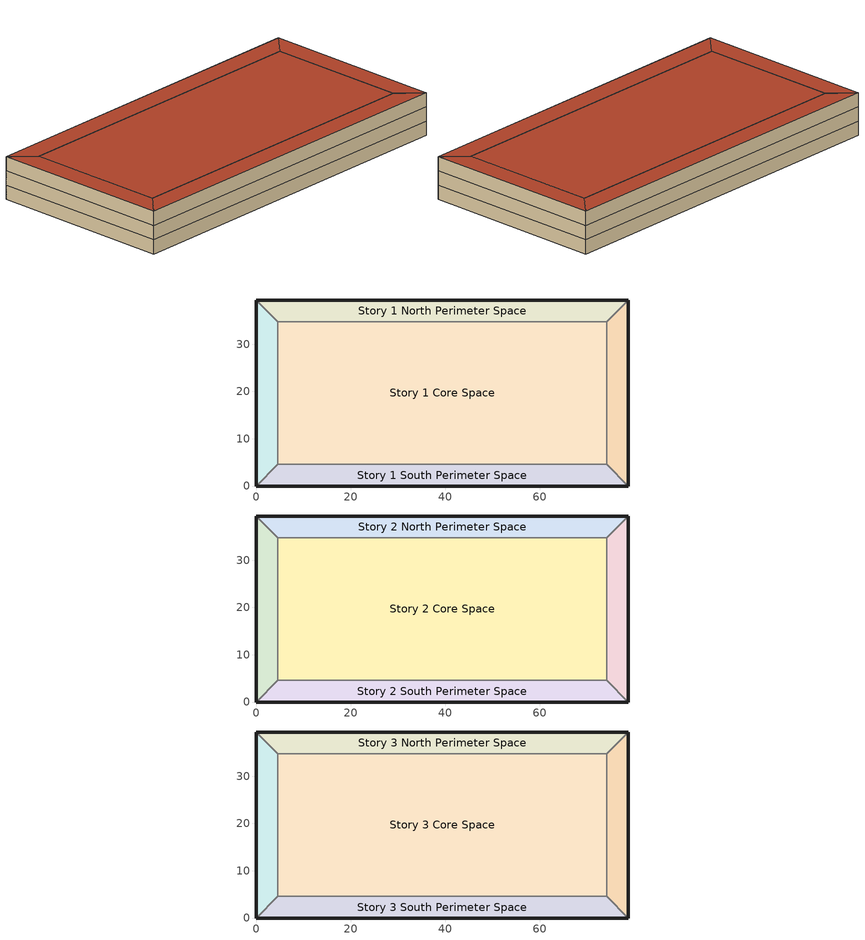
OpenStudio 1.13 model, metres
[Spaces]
Story 1 West Perimeter Space
 floor ground: 0,0 0,39.35 4.57,34.78 4.57,4.57 z0
 wall outside: 0,39.35 0,0 z0:3.05
 wall to Story 1 North Perimeter Space: 4.57,34.78 0,39.35 z0:3.05
 wall to Story 1 Core Space: 4.57,4.57 4.57,34.78 z0:3.05
 wall to Story 1 South Perimeter Space: 0,0 4.57,4.57 z0:3.05
Story 1 North Perimeter Space
 floor ground: 0,39.35 78.7,39.35 74.13,34.78 4.57,34.78 z0
 wall outside: 78.7,39.35 0,39.35 z0:3.05
 wall to Story 1 East Perimeter Space: 74.13,34.78 78.7,39.35 z0:3.05
 wall to Story 1 Core Space: 4.57,34.78 74.13,34.78 z0:3.05
Story 1 East Perimeter Space
 floor ground: 78.7,39.35 78.7,0 74.13,4.57 74.13,34.78 z0
 wall outside: 78.7,0 78.7,39.35 z0:3.05
 wall to Story 1 South Perimeter Space: 74.13,4.57 78.7,0 z0:3.05
 wall to Story 1 Core Space: 74.13,34.78 74.13,4.57 z0:3.05
Story 1 South Perimeter Space
 floor ground: 78.7,0 0,0 4.57,4.57 74.13,4.57 z0
 wall outside: 0,0 78.7,0 z0:3.05
 wall to Story 1 Core Space: 74.13,4.57 4.57,4.57 z0:3.05
Story 1 Core Space
 floor ground: 4.57,4.57 4.57,34.78 74.13,34.78 74.13,4.57 z0
Story 2 West Perimeter Space
 floor to Story 1 West Perimeter Space: 0,0 0,39.35 4.57,34.78 4.57,4.57 z3.05
 wall outside: 0,39.35 0,0 z3.05:6.1
 wall to Story 2 North Perimeter Space: 4.57,34.78 0,39.35 z3.05:6.1
 wall to Story 2 Core Space: 4.57,4.57 4.57,34.78 z3.05:6.1
 wall to Story 2 South Perimeter Space: 0,0 4.57,4.57 z3.05:6.1
Story 2 North Perimeter Space
 floor to Story 1 North Perimeter Space: 0,39.35 78.7,39.35 74.13,34.78 4.57,34.78 z3.05
 wall outside: 78.7,39.35 0,39.35 z3.05:6.1
 wall to Story 2 East Perimeter Space: 74.13,34.78 78.7,39.35 z3.05:6.1
 wall to Story 2 Core Space: 4.57,34.78 74.13,34.78 z3.05:6.1
Story 2 East Perimeter Space
 floor to Story 1 East Perimeter Space: 78.7,39.35 78.7,0 74.13,4.57 74.13,34.78 z3.05
 wall outside: 78.7,0 78.7,39.35 z3.05:6.1
 wall to Story 2 South Perimeter Space: 74.13,4.57 78.7,0 z3.05:6.1
 wall to Story 2 Core Space: 74.13,34.78 74.13,4.57 z3.05:6.1
Story 2 South Perimeter Space
 floor to Story 1 South Perimeter Space: 78.7,0 0,0 4.57,4.57 74.13,4.57 z3.05
 wall outside: 0,0 78.7,0 z3.05:6.1
 wall to Story 2 Core Space: 74.13,4.57 4.57,4.57 z3.05:6.1
Story 2 Core Space
 floor to Story 1 Core Space: 4.57,4.57 4.57,34.78 74.13,34.78 74.13,4.57 z3.05
Story 3 West Perimeter Space
 floor to Story 2 West Perimeter Space: 0,0 0,39.35 4.57,34.78 4.57,4.57 z6.1
 wall outside: 0,39.35 0,0 z6.1:9.14
 wall to Story 3 North Perimeter Space: 4.57,34.78 0,39.35 z6.1:9.14
 wall to Story 3 Core Space: 4.57,4.57 4.57,34.78 z6.1:9.14
 wall to Story 3 South Perimeter Space: 0,0 4.57,4.57 z6.1:9.14
 roof outside: 4.57,4.57 4.57,34.78 0,39.35 0,0 z9.14
Story 3 North Perimeter Space
 floor to Story 2 North Perimeter Space: 0,39.35 78.7,39.35 74.13,34.78 4.57,34.78 z6.1
 wall outside: 78.7,39.35 0,39.35 z6.1:9.14
 wall to Story 3 East Perimeter Space: 74.13,34.78 78.7,39.35 z6.1:9.14
 wall to Story 3 Core Space: 4.57,34.78 74.13,34.78 z6.1:9.14
 roof outside: 4.57,34.78 74.13,34.78 78.7,39.35 0,39.35 z9.14
Story 3 East Perimeter Space
 floor to Story 2 East Perimeter Space: 78.7,39.35 78.7,0 74.13,4.57 74.13,34.78 z6.1
 wall outside: 78.7,0 78.7,39.35 z6.1:9.14
 wall to Story 3 South Perimeter Space: 74.13,4.57 78.7,0 z6.1:9.14
 wall to Story 3 Core Space: 74.13,34.78 74.13,4.57 z6.1:9.14
 roof outside: 74.13,34.78 74.13,4.57 78.7,0 78.7,39.35 z9.14
Story 3 South Perimeter Space
 floor to Story 2 South Perimeter Space: 78.7,0 0,0 4.57,4.57 74.13,4.57 z6.1
 wall outside: 0,0 78.7,0 z6.1:9.14
 wall to Story 3 Core Space: 74.13,4.57 4.57,4.57 z6.1:9.14
 roof outside: 74.13,4.57 4.57,4.57 0,0 78.7,0 z9.14
Story 3 Core Space
 floor to Story 2 Core Space: 4.57,4.57 4.57,34.78 74.13,34.78 74.13,4.57 z6.1
 roof outside: 74.13,4.57 74.13,34.78 4.57,34.78 4.57,4.57 z9.14
[Site]
Site 1
[ClimateZones]
Climate Zone Institution Name 1=ASHRAE; Climate Zone Document Name 1=ANSI/ASHRAE Standard 169; Climate Zone Document Year 1=2006; Climate Zone Value 1=2A; Climate Zone Institution Name 2=CEC; Climate Zone Document Name 2=California Climate Zone Descriptions; Climate Zone Document Year 2=1995
[Building]
RetailStandalone 90.1-2010 2A: Space Type=Retail Retail - 90.1-2010; Default Construction Set=90.1-2010 - Retail - ASHRAE 169-2006-2A; Standards Building Type=Retail
[DefaultConstructionSet]
90.1-2010 - Retail - ASHRAE 169-2006-2A: Default Exterior Surface Constructions=Default Surface Constructions 1; Default Interior Surface Constructions=Default Surface Constructions 2; Default Ground Contact Surface Constructions=Default Surface Constructions 3; Default Exterior SubSurface Constructions=Default Sub Surface Constructions 1; Default Interior SubSurface Constructions=Default Sub Surface Constructions 2; Interior Partition Construction=Typical Interior Partition
[DefaultSurfaceConstructions]
Name | Floor Construction | Wall Construction | Roof Ceiling Construction
Default Surface Constructions 1 | Typical Insulated Exterior Mass Floor R-9.35 | Typical Insulated Exterior Mass Wall R-6.62 | Typical IEAD Roof - Highly Reflective R-20.83
Default Surface Constructions 2 | Typical Interior Floor | Typical Interior Wall | Typical Interior Ceiling
Default Surface Constructions 3 | Typical Insulated Carpeted 6in Slab Floor | Typical Insulated Basement Mass Wall
[Construction]
Typical Insulated Exterior Mass Floor R-9.35: Typical Insulation R-6.78, 4 in. Normalweight Concrete Floor, Typical Carpet Pad
Typical Insulated Exterior Mass Wall R-6.62: 1IN Stucco, 8IN CONCRETE HW RefBldg, Typical Insulation R-4.23, 1/2IN Gypsum
Typical IEAD Roof - Highly Reflective R-20.83: Roof Membrane - Highly Reflective, Typical Insulation R-19.72, Metal Roof Surface
Typical Interior Floor: 100mm Normalweight concrete floor, CP02 CARPET PAD
Typical Interior Wall: G01 13mm gypsum board, G01 13mm gypsum board
Typical Interior Ceiling: CP02 CARPET PAD, 100mm Normalweight concrete floor
Typical Insulated Carpeted 6in Slab Floor: 6 in. Normalweight Concrete Floor, Typical Carpet Pad
Typical Insulated Basement Mass Wall: 8 in. Concrete Block Basement Wall
U 0.72 SHGC 0.25 Sgl Ref-B-M Tint 6mm: REF B TINT MID 6MM
Typical Insulated Metal Door R-1.43: F08 Metal surface, Typical Insulation R-0.58
Typical Overhead Door: Typical Insulation
U 1.98 SHGC 0.36 Sgl Ref-B-H Clr 6mm: REF B CLEAR HI 6MM
Typical Interior Window: Clear 3mm
Typical Interior Door; Typical Interior Partition: G05 25mm wood
[Material:NoMass] Roughness=Smooth; Thermal Absorptance=0.9; Solar Absorptance=0.7
Name | Thermal Resistance {m2-K/W} | Visible Absorptance
Typical Insulation R-6.78 | 1.19347 | 0.7
Typical Carpet Pad; CP02 CARPET PAD | 0.21648 | 0.8
Typical Insulation R-4.23 | 0.745657 | 0.7
Typical Insulation R-19.72 | 3.4722 | 0.7
Typical Insulation R-0.58 | 0.101875 | 0.7
Typical Insulation | 0.0282222 | 0.7
[Material]
Name | Roughness | Thickness {m} | Conductivity {W/m-K} | Density {kg/m3} | Specific Heat {J/kg-K} | Thermal Absorptance | Solar Absorptance | Visible Absorptance
4 in. Normalweight Concrete Floor | MediumRough | 0.1016 | 2.31 | 2322 | 832 | 0.9 | 0.7 | 0.7
1IN Stucco | Smooth | 0.0253 | 0.6918 | 1858 | 837 | 0.9 | 0.7 | 0.92
8IN CONCRETE HW RefBldg | Rough | 0.2032 | 1.311 | 2240 | 836.8 | 0.9 | 0.7 | 0.7
1/2IN Gypsum | Smooth | 0.0127 | 0.16 | 784.9 | 830 | 0.9 | 0.4 | 0.4
Roof Membrane - Highly Reflective | VeryRough | 0.0095 | 0.16 | 1121.29 | 1460 | 0.75 | 0.45 | 0.7
Metal Roof Surface; F08 Metal surface | Smooth | 0.0008 | 45.28 | 7824 | 500 | 0.9 | 0.7 | 0.7
100mm Normalweight concrete floor | MediumRough | 0.1016 | 2.31045 | 2322 | 832.557 |  | 0 | 0
G01 13mm gypsum board | Smooth | 0.0127 | 0.160031 | 800.001 | 1090.73 | 0.9 | 0.7 | 0.5
6 in. Normalweight Concrete Floor | MediumRough | 0.1524 | 2.31 | 2322 | 832 | 0.9 | 0.7 | 0.7
8 in. Concrete Block Basement Wall | MediumRough | 0.2032 | 1.326 | 1842 | 912 | 0.9 | 0.7 | 0.7
G05 25mm wood | MediumSmooth | 0.0254 | 0.15 | 608 | 1630 | 0.9 | 0.5 | 0.5
[DefaultSubSurfaceConstructions]
Name | Fixed Window Construction | Operable Window Construction | Door Construction | Overhead Door Construction | Skylight Construction | Tubular Daylight Dome Construction | Tubular Daylight Diffuser Construction
Default Sub Surface Constructions 1 | U 0.72 SHGC 0.25 Sgl Ref-B-M Tint 6mm | U 0.72 SHGC 0.25 Sgl Ref-B-M Tint 6mm | Typical Insulated Metal Door R-1.43 | Typical Overhead Door | U 1.98 SHGC 0.36 Sgl Ref-B-H Clr 6mm | Typical Interior Window | Typical Interior Window
Default Sub Surface Constructions 2 | Typical Interior Window | Typical Interior Window | Typical Interior Door
[WindowMaterial:Glazing] Optical Data Type=SpectralAverage; Infrared Transmittance at Normal Incidence=0; Front Side Infrared Hemispherical Emissivity=0.84; Conductivity {W/m-K}=0.9; Dirt Correction Factor for Solar and Visible Transmittance=1; Solar Diffusing=No
Name | Thickness {m} | Solar Transmittance at Normal Incidence | Front Side Solar Reflectance at Normal Incidence | Back Side Solar Reflectance at Normal Incidence | Visible Transmittance at Normal Incidence | Front Side Visible Reflectance at Normal Incidence | Back Side Visible Reflectance at Normal Incidence | Back Side Infrared Hemispherical Emissivity
REF B TINT MID 6MM | 0.006 | 0.1 | 0.11 | 0.41 | 0.13 | 0.1 | 0.32 | 0.45
REF B CLEAR HI 6MM | 0.006 | 0.24 | 0.16 | 0.32 | 0.3 | 0.16 | 0.29 | 0.6
Clear 3mm | 0.003 | 0.837 | 0.075 | 0.075 | 0.898 | 0.081 | 0.081 | 0.84
[BuildingStory] Nominal Floor to Floor Height {m}=3.048
Name | Nominal Z Coordinate {m}
Story 1 | 0
Story 2 | 3.048
Story 3 | 6.096
[Space]
Name | Space Type | Building Story | Thermal Zone
Story 1 West Perimeter Space | Retail Back_Space - 90.1-2010 | Story 1 | Story 1 West Perimeter Zone
Story 1 North Perimeter Space | Retail Point_of_Sale - 90.1-2010 | Story 1 | Story 1 North Perimeter Zone
Story 1 East Perimeter Space | Retail Point_of_Sale - 90.1-2010 | Story 1 | Story 1 East Perimeter Zone
Story 1 South Perimeter Space | Retail Back_Space - 90.1-2010 | Story 1 | Story 1 South Perimeter Zone
Story 1 Core Space |  | Story 1 | Story 1 Core Zone
Story 2 West Perimeter Space |  | Story 2 | Story 2 West Perimeter Zone
Story 2 North Perimeter Space |  | Story 2 | Story 2 North Perimeter Zone
Story 2 East Perimeter Space |  | Story 2 | Story 2 East Perimeter Zone
Story 2 South Perimeter Space |  | Story 2 | Story 2 South Perimeter Zone
Story 2 Core Space |  | Story 2 | Story 2 Core Zone
Story 3 West Perimeter Space |  | Story 3 | Story 3 West Perimeter Zone
Story 3 North Perimeter Space |  | Story 3 | Story 3 North Perimeter Zone
Story 3 East Perimeter Space |  | Story 3 | Story 3 East Perimeter Zone
Story 3 South Perimeter Space |  | Story 3 | Story 3 South Perimeter Zone
Story 3 Core Space |  | Story 3 | Story 3 Core Zone
[ThermalZone] Use Ideal Air Loads=No
Story 1 West Perimeter Zone; Story 3 South Perimeter Zone; Story 2 West Perimeter Zone; Story 2 South Perimeter Zone; Story 1 North Perimeter Zone; Story 3 West Perimeter Zone; Story 2 Core Zone; Story 3 East Perimeter Zone; Story 2 East Perimeter Zone; Story 1 Core Zone; Story 1 East Perimeter Zone; Story 2 North Perimeter Zone; Story 3 Core Zone; Story 1 South Perimeter Zone; Story 3 North Perimeter Zone
[Sizing:Zone] Zone Cooling Design Supply Air Temperature Input Method=SupplyAirTemperature; Zone Cooling Design Supply Air Temperature {C}=14; Zone Cooling Design Supply Air Temperature Difference {deltaC}=11.11; Zone Heating Design Supply Air Temperature Input Method=SupplyAirTemperature; Zone Heating Design Supply Air Temperature {C}=40; Zone Heating Design Supply Air Temperature Difference {deltaC}=11.11; Zone Cooling Design Supply Air Humidity Ratio {kg-H2O/kg-air}=0.0085; Zone Heating Design Supply Air Humidity Ratio {kg-H2O/kg-air}=0.008; Cooling Design Air Flow Method=DesignDay; Heating Design Air Flow Method=DesignDay; Account for Dedicated Outdoor Air System=No; Dedicated Outdoor Air System Control Strategy=NeutralSupplyAir; Dedicated Outdoor Air Low Setpoint Temperature for Design {C}=autosize; Dedicated Outdoor Air High Setpoint Temperature for Design {C}=autosize
Story 1 West Perimeter Zone; Story 3 South Perimeter Zone; Story 2 West Perimeter Zone; Story 2 South Perimeter Zone; Story 1 North Perimeter Zone; Story 3 West Perimeter Zone; Story 2 Core Zone; Story 3 East Perimeter Zone; Story 2 East Perimeter Zone; Story 1 Core Zone; Story 1 East Perimeter Zone; Story 2 North Perimeter Zone; Story 3 Core Zone; Story 1 South Perimeter Zone; Story 3 North Perimeter Zone
[SpaceType] Standards Building Type=Retail
Name | Default Schedule Set | Design Specification Outdoor Air Object | Standards Space Type
Retail Back_Space - 90.1-2010 | Retail Back_Space Schedule Set | Retail Back_Space Ventilation | Back_Space
Retail Point_of_Sale - 90.1-2010 | Retail Point_of_Sale Schedule Set | Retail Point_of_Sale Ventilation | Point_of_Sale
Retail Retail - 90.1-2010 | Retail Retail Schedule Set | Retail Retail Ventilation | Retail
[People:Definition] Number of People Calculation Method=People/Area; People per Space Floor Area {person/m2}=0.161459; Fraction Radiant=0.3
Retail Back_Space People Definition; Retail Point_of_Sale People Definition; Retail Retail People Definition
[People] Work Efficiency Schedule=Work Efficiency Schedule; Clothing Insulation Schedule=Clothing Schedule; Air Velocity Schedule=Air Velocity Schedule
Name | People Definition | Space or SpaceType
Retail Back_Space People | Retail Back_Space People Definition | Retail Back_Space - 90.1-2010
Retail Point_of_Sale People | Retail Point_of_Sale People Definition | Retail Point_of_Sale - 90.1-2010
Retail Retail People | Retail Retail People Definition | Retail Retail - 90.1-2010
[Lights:Definition] Design Level Calculation Method=Watts/Area; Fraction Radiant=0.7; Fraction Visible=0.2
Name | Watts per Space Floor Area {W/m2}
Retail Back_Space Lights Definition | 6.78126
Retail Point_of_Sale Lights Definition; Retail Retail Lights Definition | 18.0834
[Lights]
Name | Lights Definition | Space or SpaceType
Retail Back_Space Lights | Retail Back_Space Lights Definition | Retail Back_Space - 90.1-2010
Retail Point_of_Sale Lights | Retail Point_of_Sale Lights Definition | Retail Point_of_Sale - 90.1-2010
Retail Retail Lights | Retail Retail Lights Definition | Retail Retail - 90.1-2010
[ElectricEquipment:Definition] Design Level Calculation Method=Watts/Area; Fraction Radiant=0.5
Name | Watts per Space Floor Area {W/m2}
Retail Back_Space Elec Equip Definition | 8.07293
Retail Point_of_Sale Elec Equip Definition | 21.5278
Retail Retail Elec Equip Definition | 3.22917
[ElectricEquipment]
Name | Electric Equipment Definition | Space or SpaceType
Retail Back_Space Elec Equip | Retail Back_Space Elec Equip Definition | Retail Back_Space - 90.1-2010
Retail Point_of_Sale Elec Equip | Retail Point_of_Sale Elec Equip Definition | Retail Point_of_Sale - 90.1-2010
Retail Retail Elec Equip | Retail Retail Elec Equip Definition | Retail Retail - 90.1-2010
[DesignSpecification:OutdoorAir] Outdoor Air Method=Sum; Outdoor Air Flow per Floor Area {m3/s-m2}=0.0006096
Name | Outdoor Air Flow per Person {m3/s-person}
Retail Back_Space Ventilation
Retail Point_of_Sale Ventilation; Retail Retail Ventilation | 0.00353961
[SpaceInfiltration:DesignFlowRate] Design Flow Rate Calculation Method=Flow/ExteriorArea; Flow per Exterior Surface Area {m3/s-m2}=0.000226568
Name | Space or SpaceType
Retail Back_Space Infiltration | Retail Back_Space - 90.1-2010
Retail Point_of_Sale Infiltration | Retail Point_of_Sale - 90.1-2010
Retail Retail Infiltration | Retail Retail - 90.1-2010
[DefaultScheduleSet] Number of People Schedule=RetailStandalone BLDG_OCC_SCH_2010; People Activity Level Schedule=RetailStandalone ACTIVITY_SCH; Electric Equipment Schedule=RetailStandalone BLDG_EQUIP_SCH; Infiltration Schedule=RetailStandalone INFIL_SCH_PNNL
Name | Lighting Schedule
Retail Back_Space Schedule Set | RetailStandalone BLDG_LIGHT_BACK_SCH
Retail Point_of_Sale Schedule Set | RetailStandalone BLDG_LIGHT_FRONT_SCH
Retail Retail Schedule Set | RetailStandalone BLDG_LIGHT_SCH
[Schedule:Ruleset]
Name | Default Day Schedule | Summer Design Day Schedule | Winter Design Day Schedule
Clothing Schedule | Clothing Schedule Default Winter Clothes
Air Velocity Schedule | Air Velocity Schedule Default
Work Efficiency Schedule | Work Efficiency Schedule Default
RetailStandalone BLDG_OCC_SCH_2010 | RetailStandalone BLDG_OCC_SCH_2010 Default | RetailStandalone BLDG_OCC_SCH_2010 Summer Design Day | RetailStandalone BLDG_OCC_SCH_2010 Winter Design Day
RetailStandalone ACTIVITY_SCH | RetailStandalone ACTIVITY_SCH Default | RetailStandalone ACTIVITY_SCH Summer Design Day | RetailStandalone ACTIVITY_SCH Winter Design Day
RetailStandalone BLDG_LIGHT_BACK_SCH | RetailStandalone BLDG_LIGHT_BACK_SCH Default | RetailStandalone BLDG_LIGHT_BACK_SCH Summer Design Day | RetailStandalone BLDG_LIGHT_BACK_SCH Winter Design Day
RetailStandalone BLDG_EQUIP_SCH | RetailStandalone BLDG_EQUIP_SCH Default | RetailStandalone BLDG_EQUIP_SCH Summer Design Day | RetailStandalone BLDG_EQUIP_SCH Winter Design Day
RetailStandalone INFIL_SCH_PNNL | RetailStandalone INFIL_SCH_PNNL Default | RetailStandalone INFIL_SCH_PNNL Summer Design Day | RetailStandalone INFIL_SCH_PNNL Winter Design Day
RetailStandalone BLDG_LIGHT_FRONT_SCH | RetailStandalone BLDG_LIGHT_FRONT_SCH Default | RetailStandalone BLDG_LIGHT_FRONT_SCH Summer Design Day | RetailStandalone BLDG_LIGHT_FRONT_SCH Winter Design Day
RetailStandalone BLDG_LIGHT_SCH | RetailStandalone BLDG_LIGHT_SCH Default | RetailStandalone BLDG_LIGHT_SCH Summer Design Day | RetailStandalone BLDG_LIGHT_SCH Winter Design Day
[Schedule:Day]
Clothing Schedule Default Winter Clothes; RetailStandalone BLDG_OCC_SCH_2010 Summer Design Day; RetailStandalone BLDG_LIGHT_BACK_SCH Summer Design Day; RetailStandalone BLDG_EQUIP_SCH Summer Design Day; RetailStandalone BLDG_LIGHT_FRONT_SCH Summer Design Day; RetailStandalone BLDG_LIGHT_SCH Summer Design Day: 24, 0, 1
Clothing Schedule Summer Clothes: 24, 0, 0.5
Air Velocity Schedule Default: 24, 0, 0.2
Work Efficiency Schedule Default; RetailStandalone BLDG_OCC_SCH_2010 Winter Design Day; RetailStandalone BLDG_LIGHT_BACK_SCH Winter Design Day; RetailStandalone BLDG_EQUIP_SCH Winter Design Day; RetailStandalone BLDG_LIGHT_FRONT_SCH Winter Design Day; RetailStandalone BLDG_LIGHT_SCH Winter Design Day: 24, 0, 0
RetailStandalone BLDG_OCC_SCH_2010 Default: 9, 0, 0, 10, 0, 0.1, 12, 0, 0.2, 17, 0, 0.4, 18, 0, 0.2, 19, 0, 0.1, 24, 0, 0
RetailStandalone BLDG_OCC_SCH_2010 Sat Day: 7, 0, 0, 8, 0, 0.1, 9, 0, 0.2, 10, 0, 0.5, 11, 0, 0.6, 17, 0, 0.8, 18, 0, 0.6, 21, 0, 0.2, 22, 0, 0.1, 24, 0, 0
RetailStandalone BLDG_OCC_SCH_2010 Wkdy Day: 7, 0, 0, 8, 0, 0.1, 9, 0, 0.2, 11, 0, 0.5, 15, 0, 0.7, 16, 0, 0.8, 17, 0, 0.7, 19, 0, 0.5, 21, 0, 0.3, 24, 0, 0
RetailStandalone ACTIVITY_SCH Default; RetailStandalone ACTIVITY_SCH Winter Design Day; RetailStandalone ACTIVITY_SCH Summer Design Day: 24, 0, 120
RetailStandalone BLDG_LIGHT_BACK_SCH Default; RetailStandalone BLDG_LIGHT_FRONT_SCH Default; RetailStandalone BLDG_LIGHT_SCH Default: 9, 0, 0.05, 10, 0, 0.1, 12, 0, 0.4, 17, 0, 0.6, 18, 0, 0.4, 19, 0, 0.2, 24, 0, 0.05
RetailStandalone BLDG_LIGHT_BACK_SCH Sat Day; RetailStandalone BLDG_LIGHT_FRONT_SCH Sat Day; RetailStandalone BLDG_LIGHT_SCH Sat Day: 7, 0, 0.05, 8, 0, 0.1, 9, 0, 0.3, 10, 0, 0.6, 18, 0, 0.9, 19, 0, 0.5, 21, 0, 0.3, 22, 0, 0.1, 24, 0, 0.05
RetailStandalone BLDG_LIGHT_BACK_SCH Wkdy Day; RetailStandalone BLDG_LIGHT_FRONT_SCH Wkdy Day; RetailStandalone BLDG_LIGHT_SCH Wkdy Day: 7, 0, 0.05, 8, 0, 0.2, 9, 0, 0.4, 18, 0, 0.9, 21, 0, 0.5, 22, 0, 0.2, 24, 0, 0.05
RetailStandalone BLDG_EQUIP_SCH Default: 9, 0, 0.15, 10, 0, 0.3, 12, 0, 0.6, 17, 0, 0.8, 18, 0, 0.6, 19, 0, 0.4, 24, 0, 0.15
RetailStandalone BLDG_EQUIP_SCH Sat Day: 7, 0, 0.15, 8, 0, 0.3, 9, 0, 0.5, 10, 0, 0.8, 18, 0, 0.9, 19, 0, 0.7, 21, 0, 0.5, 22, 0, 0.3, 24, 0, 0.15
RetailStandalone BLDG_EQUIP_SCH Wkdy Day: 7, 0, 0.2, 8, 0, 0.4, 9, 0, 0.6, 19, 0, 0.9, 21, 0, 0.7, 24, 0, 0.2
RetailStandalone INFIL_SCH_PNNL Default: 8, 0, 1, 19, 0, 0.25, 24, 0, 1
RetailStandalone INFIL_SCH_PNNL Summer Design Day; RetailStandalone INFIL_SCH_PNNL SmrDsn|Wkdy Day: 6, 0, 1, 21, 0, 0.25, 24, 0, 1
RetailStandalone INFIL_SCH_PNNL Winter Design Day; RetailStandalone INFIL_SCH_PNNL WntrDsn|Sat Day: 6, 0, 1, 22, 0, 0.25, 24, 0, 1
[Schedule:Rule] Date Specification Type=DateRange; Start Day=1
Name | Schedule Ruleset | Rule Order | Day Schedule | Start Month | End Month | End Day | Apply Saturday | Apply Monday | Apply Tuesday | Apply Wednesday | Apply Thursday | Apply Friday
Schedule Rule 1 | Clothing Schedule | 0 | Clothing Schedule Summer Clothes | 5 | 9 | 30
Schedule Rule 2 | RetailStandalone BLDG_OCC_SCH_2010 | 1 | RetailStandalone BLDG_OCC_SCH_2010 Sat Day | 1 | 12 | 31 | Yes
Schedule Rule 3 | RetailStandalone BLDG_OCC_SCH_2010 | 0 | RetailStandalone BLDG_OCC_SCH_2010 Wkdy Day | 1 | 12 | 31 |  | Yes | Yes | Yes | Yes | Yes
Schedule Rule 4 | RetailStandalone BLDG_LIGHT_BACK_SCH | 1 | RetailStandalone BLDG_LIGHT_BACK_SCH Sat Day | 1 | 12 | 31 | Yes
Schedule Rule 5 | RetailStandalone BLDG_LIGHT_BACK_SCH | 0 | RetailStandalone BLDG_LIGHT_BACK_SCH Wkdy Day | 1 | 12 | 31 |  | Yes | Yes | Yes | Yes | Yes
Schedule Rule 6 | RetailStandalone BLDG_EQUIP_SCH | 1 | RetailStandalone BLDG_EQUIP_SCH Sat Day | 1 | 12 | 31 | Yes
Schedule Rule 7 | RetailStandalone BLDG_EQUIP_SCH | 0 | RetailStandalone BLDG_EQUIP_SCH Wkdy Day | 1 | 12 | 31 |  | Yes | Yes | Yes | Yes | Yes
Schedule Rule 8 | RetailStandalone INFIL_SCH_PNNL | 1 | RetailStandalone INFIL_SCH_PNNL SmrDsn|Wkdy Day | 1 | 12 | 31 |  | Yes | Yes | Yes | Yes | Yes
Schedule Rule 9 | RetailStandalone INFIL_SCH_PNNL | 0 | RetailStandalone INFIL_SCH_PNNL WntrDsn|Sat Day | 1 | 12 | 31 | Yes
Schedule Rule 15 | RetailStandalone BLDG_LIGHT_FRONT_SCH | 1 | RetailStandalone BLDG_LIGHT_FRONT_SCH Sat Day | 1 | 12 | 31 | Yes
Schedule Rule 16 | RetailStandalone BLDG_LIGHT_FRONT_SCH | 0 | RetailStandalone BLDG_LIGHT_FRONT_SCH Wkdy Day | 1 | 12 | 31 |  | Yes | Yes | Yes | Yes | Yes
Schedule Rule 17 | RetailStandalone BLDG_LIGHT_SCH | 1 | RetailStandalone BLDG_LIGHT_SCH Sat Day | 1 | 12 | 31 | Yes
Schedule Rule 18 | RetailStandalone BLDG_LIGHT_SCH | 0 | RetailStandalone BLDG_LIGHT_SCH Wkdy Day | 1 | 12 | 31 |  | Yes | Yes | Yes | Yes | Yes
